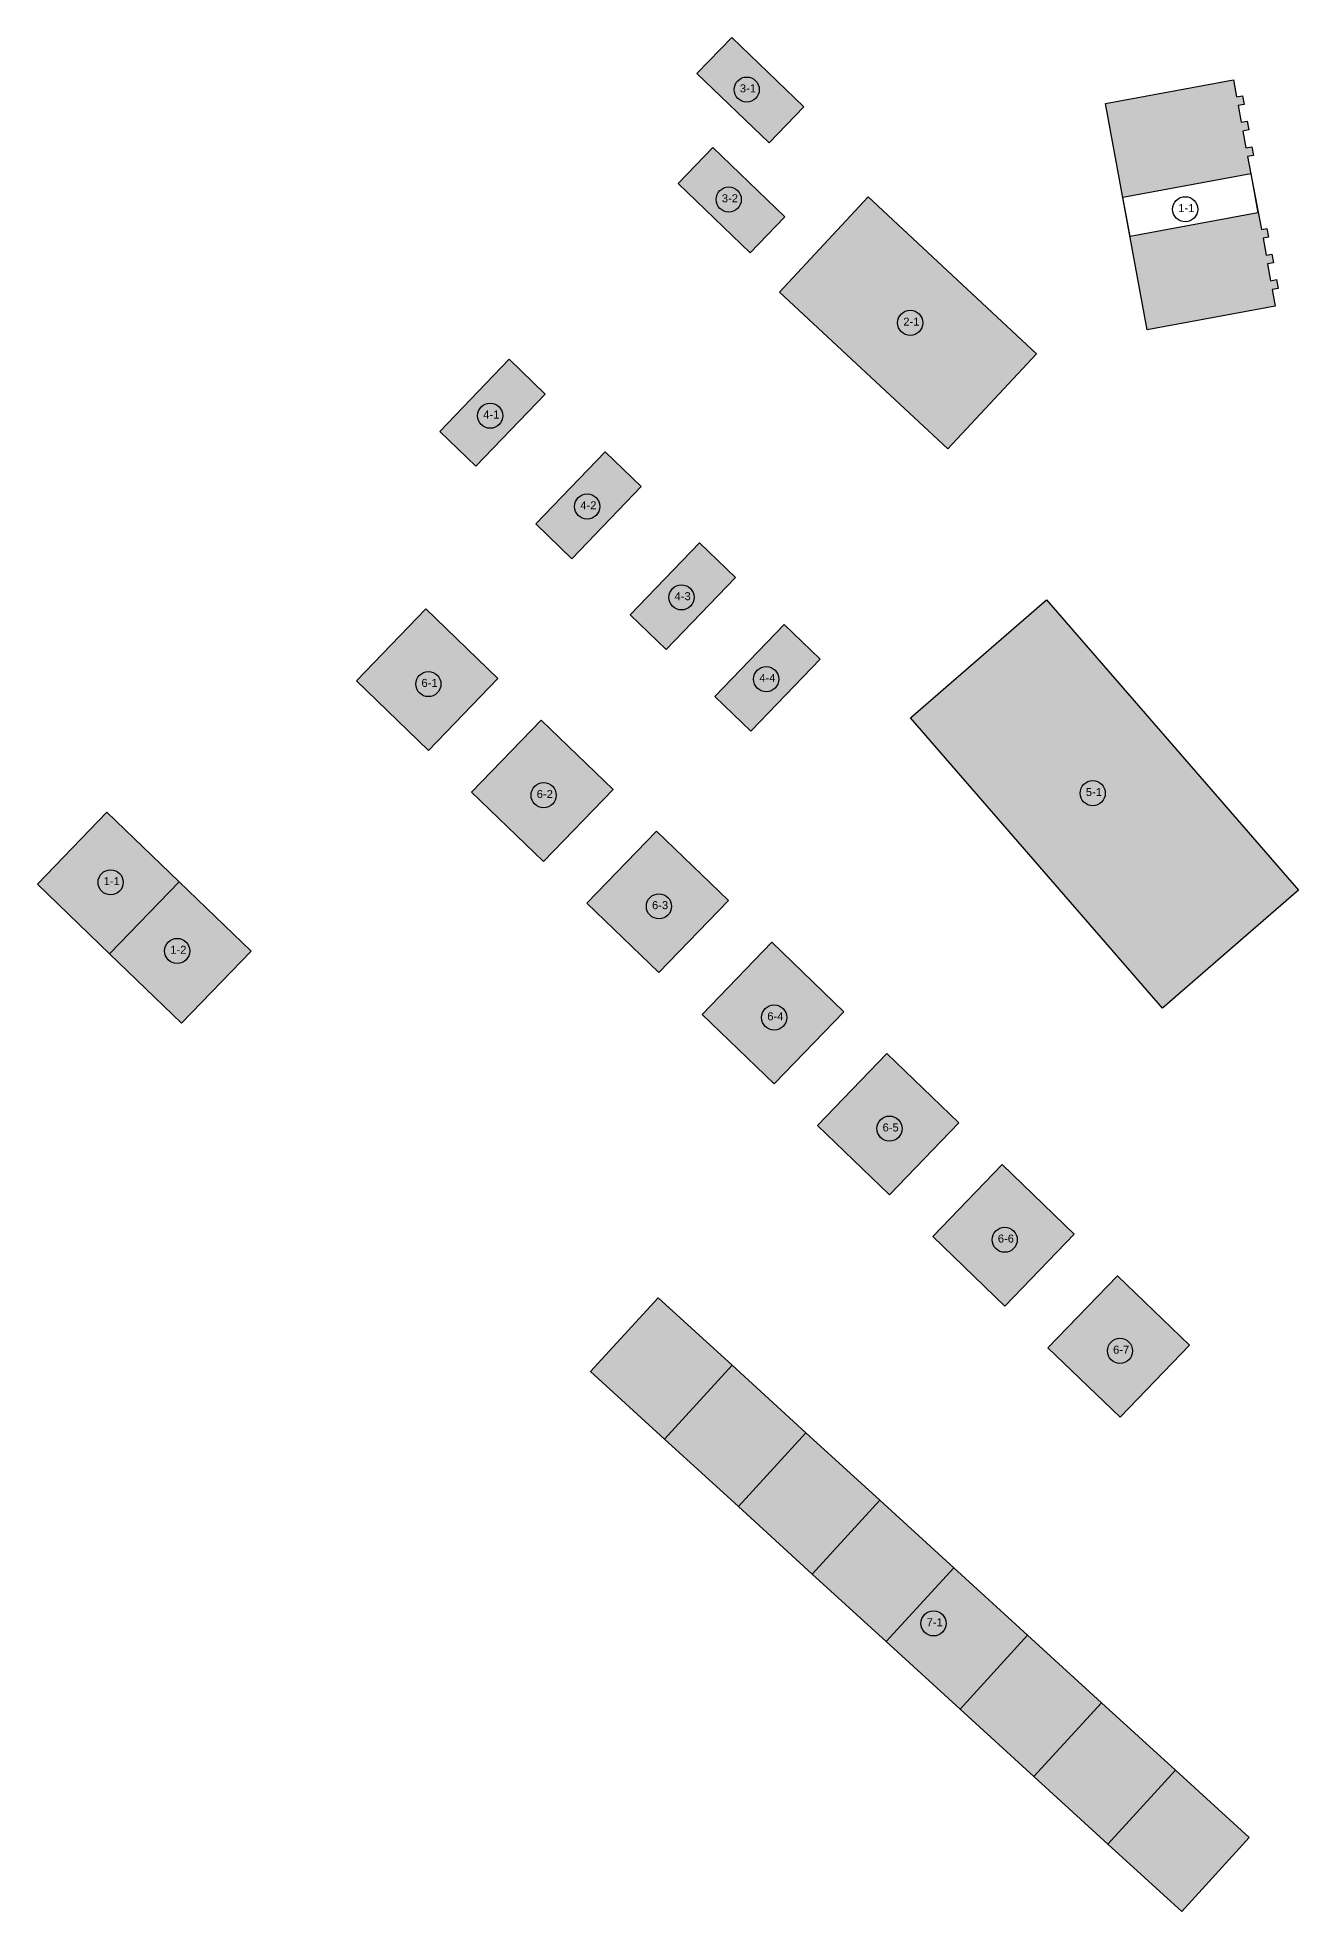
# Model space of a CAD drawing. Header units: millimetres. Extents: x 2242357 to 2245404, y 378014 to 382094.
# Drawn here: x 2242840 to 2243470, y 381158 to 382094 of the extents above; entities that cross this region are included whole.
import ezdxf

# ---------------------------------------------------------------- set-up
doc = ezdxf.new("R2010")
doc.units = ezdxf.units.MM
doc.layers.add('логистика_здание', color=7, linetype='Continuous', true_color=0x000000)
doc.layers.add('логистика_информация_объекты', color=1, linetype='Continuous')
for name, color, linetype, transparency in [('логистика_штриховка_здание', 150, 'Continuous', 0.5), ('мвд', 250, 'Continuous', 0.4), ('подписи_мвд', 250, 'Continuous', 0.4), ('штриховка_мвд', 4, 'Continuous', 0.4)]:
    doc.layers.add(name, color=color, linetype=linetype, transparency=transparency)
doc.styles.get("Standard").update_dxf_attribs({"font": 'arial.ttf'})

msp = doc.modelspace()

# ---------------------------------------------------------------- hatches: boundary and pattern name
at = {"layer": 'логистика_штриховка_здание'}
h = msp.add_hatch(color=256, dxfattribs=at)
h.dxf.hatch_style = 1
h.paths.add_polyline_path([(2243186.75, 382094.13), (2243222.74, 382059.42), (2243205.38, 382041.43), (2243169.39, 382076.14)])
h = msp.add_hatch(color=256, dxfattribs=at)
h.dxf.hatch_style = 1
h.paths.add_polyline_path([(2243394.33, 381948.01), (2243373.42, 382061.09), (2243437.34, 382072.91), (2243438.89, 382064.51), (2243441.84, 382065.05), (2243442.65, 382060.69), (2243439.7, 382060.14), (2243441.25, 382051.74), (2243444.2, 382052.28), (2243445.01, 382047.92), (2243442.06, 382047.37), (2243443.61, 382038.97), (2243446.56, 382039.51), (2243447.37, 382035.15), (2243444.42, 382034.6), (2243451.33, 381998.16), (2243454.11, 381998.68), (2243454.92, 381994.31), (2243452.12, 381993.79), (2243453.64, 381985.38), (2243456.47, 381985.91), (2243457.28, 381981.54), (2243454.33, 381981), (2243455.88, 381972.59), (2243458.83, 381973.14), (2243459.64, 381968.77), (2243456.69, 381968.23), (2243458.24, 381959.82)])
h.paths.add_polyline_path([(2243382.06, 382014.39), (2243445.97, 382026.2), (2243449.61, 382006.53), (2243385.69, 381994.72)], flags=17)
h = msp.add_hatch(color=256, dxfattribs=at)
h.dxf.hatch_style = 1
h.paths.add_polyline_path([(2243177.31, 382039.18), (2243213.29, 382004.47), (2243195.94, 381986.47), (2243159.95, 382021.19)])
h = msp.add_hatch(color=256, dxfattribs=at)
h.dxf.hatch_style = 1
h.paths.add_polyline_path([(2243294.75, 381888.53), (2243210.6, 381966.91), (2243254.9, 382014.47), (2243339.05, 381936.09)])
h = msp.add_hatch(color=256, dxfattribs=at)
h.dxf.hatch_style = 1
h.paths.add_polyline_path([(2243040.87, 381897.3), (2243075.58, 381933.29), (2243093.57, 381915.93), (2243058.86, 381879.94)])
h = msp.add_hatch(color=256, dxfattribs=at)
h.dxf.hatch_style = 1
h.paths.add_polyline_path([(2243088.83, 381851.03), (2243123.55, 381887.02), (2243141.54, 381869.66), (2243106.83, 381833.67)])
h = msp.add_hatch(color=256, dxfattribs=at)
h.dxf.hatch_style = 1
h.paths.add_polyline_path([(2243135.94, 381805.6), (2243170.65, 381841.59), (2243188.64, 381824.23), (2243153.93, 381788.24)])
h = msp.add_hatch(color=256, dxfattribs=at)
h.dxf.hatch_style = 1
h.paths.add_polyline_path([(2243343.99, 381813.08), (2243469.85, 381668.08), (2243401.88, 381609.09), (2243276.02, 381754.09)])
h = msp.add_hatch(color=256, dxfattribs=at)
h.dxf.hatch_style = 1
h.paths.add_polyline_path([(2243033.95, 381808.56), (2243069.94, 381773.85), (2243035.22, 381737.86), (2242999.24, 381772.57)])
h = msp.add_hatch(color=256, dxfattribs=at)
h.dxf.hatch_style = 1
h.paths.add_polyline_path([(2243178.28, 381764.75), (2243212.99, 381800.74), (2243230.99, 381783.38), (2243196.27, 381747.4)])
h = msp.add_hatch(color=256, dxfattribs=at)
h.dxf.hatch_style = 1
h.paths.add_polyline_path([(2243091.53, 381753.02), (2243127.52, 381718.31), (2243092.8, 381682.32), (2243056.82, 381717.03)])
h = msp.add_hatch(color=256, dxfattribs=at)
h.dxf.hatch_style = 1
h.paths.add_polyline_path([(2243149.11, 381697.48), (2243185.1, 381662.77), (2243150.38, 381626.78), (2243114.4, 381661.49)])
h = msp.add_hatch(color=256, dxfattribs=at)
h.dxf.hatch_style = 1
h.paths.add_polyline_path([(2243206.69, 381641.94), (2243242.67, 381607.23), (2243207.96, 381571.24), (2243171.98, 381605.95)])
h = msp.add_hatch(color=256, dxfattribs=at)
h.dxf.hatch_style = 1
h.paths.add_polyline_path([(2243264.27, 381586.4), (2243300.25, 381551.69), (2243265.54, 381515.7), (2243229.56, 381550.41)])
h = msp.add_hatch(color=256, dxfattribs=at)
h.dxf.hatch_style = 1
h.paths.add_polyline_path([(2243321.85, 381530.86), (2243357.83, 381496.15), (2243323.12, 381460.16), (2243287.13, 381494.88)])
h = msp.add_hatch(color=256, dxfattribs=at)
h.dxf.hatch_style = 1
h.paths.add_polyline_path([(2243379.43, 381475.32), (2243415.41, 381440.61), (2243380.7, 381404.62), (2243344.71, 381439.34)])
h = msp.add_hatch(color=256, dxfattribs=at)
h.dxf.hatch_style = 1
h.paths.add_polyline_path([(2243149.99, 381464.35), (2243186.9, 381430.61), (2243153.17, 381393.71), (2243116.26, 381427.44)])
h.paths.add_polyline_path([(2243186.9, 381430.61), (2243223.81, 381396.88), (2243190.08, 381359.98), (2243153.17, 381393.71)])
h.paths.add_polyline_path([(2243223.81, 381396.88), (2243260.72, 381363.15), (2243226.98, 381326.24), (2243190.08, 381359.98)])
h.paths.add_polyline_path([(2243260.72, 381363.15), (2243297.62, 381329.42), (2243263.89, 381292.51), (2243226.98, 381326.24)])
h.paths.add_polyline_path([(2243297.62, 381329.42), (2243334.53, 381295.69), (2243300.8, 381258.78), (2243263.89, 381292.51)])
h.paths.add_polyline_path([(2243334.53, 381295.69), (2243371.44, 381261.96), (2243337.71, 381225.05), (2243300.8, 381258.78)])
h.paths.add_polyline_path([(2243371.44, 381261.96), (2243408.35, 381228.23), (2243374.62, 381191.32), (2243337.71, 381225.05)])
h.paths.add_polyline_path([(2243408.35, 381228.23), (2243445.26, 381194.5), (2243411.52, 381157.59), (2243374.62, 381191.32)])
at = {"layer": 'штриховка_мвд'}
h = msp.add_hatch(color=256, dxfattribs=at)
h.dxf.hatch_style = 1
h.paths.add_polyline_path([(2242874.68, 381706.91), (2242910.67, 381672.2), (2242875.96, 381636.22), (2242839.97, 381670.93)])
h = msp.add_hatch(color=256, dxfattribs=at)
h.dxf.hatch_style = 1
h.paths.add_polyline_path([(2242910.67, 381672.2), (2242946.66, 381637.49), (2242911.94, 381601.5), (2242875.96, 381636.22)])

# ---------------------------------------------------------------- linework, layer by layer
at = {"layer": 'логистика_здание'}
for points in [[(2243186.75, 382094.13), (2243222.74, 382059.42), (2243205.38, 382041.43), (2243169.39, 382076.14)], [(2243394.33, 381948.01), (2243373.42, 382061.09), (2243437.34, 382072.91), (2243438.89, 382064.51), (2243441.84, 382065.05), (2243442.65, 382060.69), (2243439.7, 382060.14), (2243441.25, 382051.74), (2243444.2, 382052.28), (2243445.01, 382047.92), (2243442.06, 382047.37), (2243443.61, 382038.97), (2243446.56, 382039.51), (2243447.37, 382035.15), (2243444.42, 382034.6), (2243451.33, 381998.16), (2243454.11, 381998.68), (2243454.92, 381994.31), (2243452.12, 381993.79), (2243453.64, 381985.38), (2243456.47, 381985.91), (2243457.28, 381981.54), (2243454.33, 381981), (2243455.88, 381972.59), (2243458.83, 381973.14), (2243459.64, 381968.77), (2243456.69, 381968.23), (2243458.24, 381959.82)], [(2243177.31, 382039.18), (2243213.29, 382004.47), (2243195.94, 381986.47), (2243159.95, 382021.19)], [(2243382.06, 382014.39), (2243445.97, 382026.2), (2243449.61, 382006.53), (2243385.69, 381994.72)], [(2243294.75, 381888.53), (2243210.6, 381966.91), (2243254.9, 382014.47), (2243339.05, 381936.09)], [(2243040.87, 381897.3), (2243075.58, 381933.29), (2243093.57, 381915.93), (2243058.86, 381879.94)], [(2243088.83, 381851.03), (2243123.55, 381887.02), (2243141.54, 381869.66), (2243106.83, 381833.67)], [(2243135.94, 381805.6), (2243170.65, 381841.59), (2243188.64, 381824.23), (2243153.93, 381788.24)], [(2243343.99, 381813.08), (2243469.85, 381668.08), (2243401.88, 381609.09), (2243276.02, 381754.09)], [(2243033.95, 381808.56), (2243069.94, 381773.85), (2243035.22, 381737.86), (2242999.24, 381772.57)], [(2243178.28, 381764.75), (2243212.99, 381800.74), (2243230.99, 381783.38), (2243196.27, 381747.4)], [(2243091.53, 381753.02), (2243127.52, 381718.31), (2243092.8, 381682.32), (2243056.82, 381717.03)], [(2243149.11, 381697.48), (2243185.1, 381662.77), (2243150.38, 381626.78), (2243114.4, 381661.49)], [(2243206.69, 381641.94), (2243242.67, 381607.23), (2243207.96, 381571.24), (2243171.98, 381605.95)], [(2243264.27, 381586.4), (2243300.25, 381551.69), (2243265.54, 381515.7), (2243229.56, 381550.41)], [(2243321.85, 381530.86), (2243357.83, 381496.15), (2243323.12, 381460.16), (2243287.13, 381494.88)], [(2243379.43, 381475.32), (2243415.41, 381440.61), (2243380.7, 381404.62), (2243344.71, 381439.34)], [(2243149.99, 381464.35), (2243186.9, 381430.61), (2243153.17, 381393.71), (2243116.26, 381427.44)], [(2243186.9, 381430.61), (2243223.81, 381396.88), (2243190.08, 381359.98), (2243153.17, 381393.71)], [(2243223.81, 381396.88), (2243260.72, 381363.15), (2243226.98, 381326.24), (2243190.08, 381359.98)], [(2243260.72, 381363.15), (2243297.62, 381329.42), (2243263.89, 381292.51), (2243226.98, 381326.24)], [(2243297.62, 381329.42), (2243334.53, 381295.69), (2243300.8, 381258.78), (2243263.89, 381292.51)], [(2243334.53, 381295.69), (2243371.44, 381261.96), (2243337.71, 381225.05), (2243300.8, 381258.78)], [(2243371.44, 381261.96), (2243408.35, 381228.23), (2243374.62, 381191.32), (2243337.71, 381225.05)], [(2243408.35, 381228.23), (2243445.26, 381194.5), (2243411.52, 381157.59), (2243374.62, 381191.32)]]:
    msp.add_lwpolyline(points, close=True, dxfattribs=at)
at = {"layer": 'логистика_информация_объекты'}
for centre in [(2243194.24, 382068.1), (2243185.24, 382013.18), (2243413.26, 382008.3), (2243275.9, 381951.52), (2243066.07, 381905.12), (2243114.53, 381859.75), (2243161.63, 381814.32), (2243035.21, 381770.99), (2243203.97, 381773.47), (2243092.79, 381715.46), (2243367.05, 381716.46), (2243150.37, 381659.92), (2243207.95, 381604.38), (2243265.53, 381548.84), (2243323.11, 381493.3), (2243380.68, 381437.76), (2243287.54, 381301.57)]:
    msp.add_circle(centre, 6.28, dxfattribs=at)
at = {"layer": 'мвд'}
for points in [[(2242874.68, 381706.91), (2242910.67, 381672.2), (2242875.96, 381636.22), (2242839.97, 381670.93)], [(2242910.67, 381672.2), (2242946.66, 381637.49), (2242911.94, 381601.5), (2242875.96, 381636.22)]]:
    msp.add_lwpolyline(points, close=True, dxfattribs=at)
at = {"layer": 'подписи_мвд'}
for centre in [(2242876.48, 381671.93), (2242909.75, 381637.62)]:
    msp.add_circle(centre, 6.28, dxfattribs=at)

# ---------------------------------------------------------------- texts
at = {"layer": 'логистика_информация_объекты', "char_height": 4, "attachment_point": 1}
for s, insert in [('3-1', (2243190.79, 382070.7)), ('3-2', (2243181.79, 382015.78)), ('1-1', (2243409.81, 382010.9)), ('2-1', (2243272.45, 381954.12)), ('4-1', (2243062.62, 381907.72)), ('4-2', (2243111.08, 381862.35)), ('4-3', (2243158.18, 381816.92)), ('4-4', (2243200.52, 381776.07)), ('6-1', (2243031.76, 381773.59)), ('6-2', (2243089.34, 381718.05)), ('5-1', (2243363.6, 381719.05)), ('6-3', (2243146.92, 381662.51)), ('6-4', (2243204.5, 381606.97)), ('6-5', (2243262.08, 381551.43)), ('6-6', (2243319.66, 381495.89)), ('6-7', (2243377.24, 381440.36)), ('7-1', (2243284.09, 381304.16))]:
    msp.add_mtext_dynamic_manual_height_columns(s, width=36.1201, gutter_width=12.5, heights=[0], dxfattribs=dict(at, insert=insert))
at = {"layer": 'подписи_мвд', "char_height": 4, "attachment_point": 1}
for s, insert in [('1-1', (2242873.03, 381674.53)), ('1-2', (2242906.3, 381640.21))]:
    msp.add_mtext_dynamic_manual_height_columns(s, width=36.1201, gutter_width=12.5, heights=[0], dxfattribs=dict(at, insert=insert))

doc.saveas('drawing.dxf')
